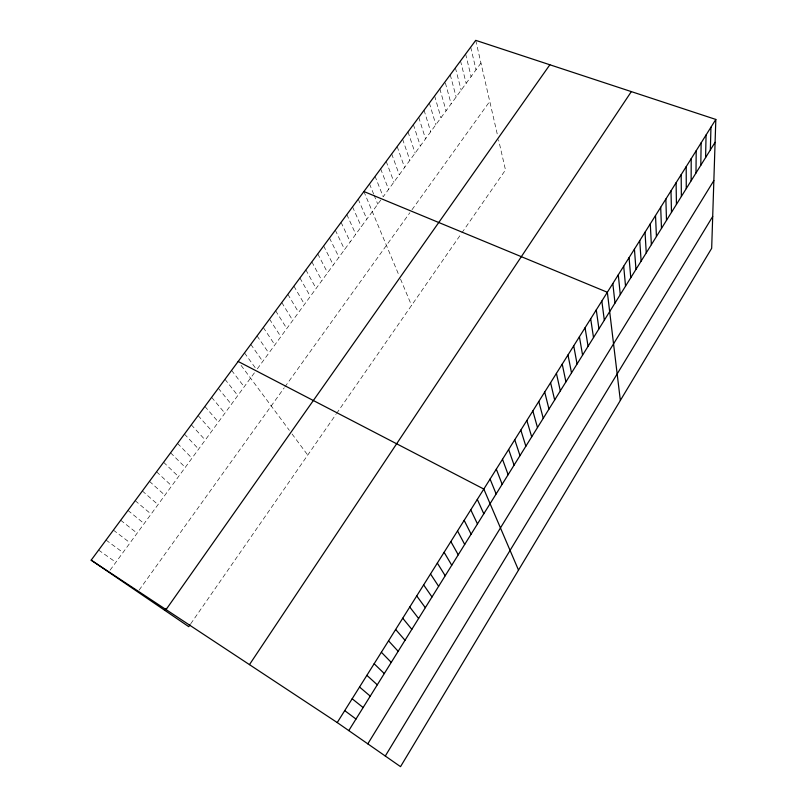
<?xml version="1.0" encoding="UTF-8"?>
<svg xmlns="http://www.w3.org/2000/svg" width="807" height="807" viewBox="0 0 807 807"><rect width="100%" height="100%" fill="white"/><g stroke="black" fill="none" stroke-linecap="round" stroke-linejoin="round"><path stroke-width="0.61" stroke-dasharray="4.04 3.03" d="M190.734 623.791L335.964 414.384M336.6 413.466L461.251 233.737M461.897 232.809L505.485 169.954L498.565 139.823M139.147 590.058L284.195 387.874M284.911 386.876L409.865 212.725M412.034 209.689L489.748 101.379M110.115 570.135L255.99 370.675M257.352 368.819L381.832 198.613M480.952 63.077L383.184 196.757L375.104 176.37M98.625 550.092L115.855 562.277M106.03 540.085L122.997 552.523M113.394 530.138L130.088 542.829M120.697 520.253L137.129 533.195M127.96 510.438L144.14 523.612M135.183 500.683L151.101 514.099M142.355 490.989L158.011 504.637M149.477 481.355L164.89 495.246M156.558 471.782L171.72 485.905M163.599 462.27L178.508 476.614M170.59 452.818L185.257 467.394M177.54 443.426L191.965 458.215M184.44 434.095L198.633 449.106M191.299 424.825L205.26 440.047M198.119 415.605L211.848 431.039M204.897 406.446L218.394 422.091M211.636 397.337L224.901 413.194M218.324 388.288L231.367 404.347M224.982 379.3L237.793 395.551M231.589 370.363L244.188 386.815M241.081 365.389L289.35 430.333M292.073 433.995L307.749 455.077M244.501 352.911L255.244 367.76M250.806 344.387L262.769 361.405M257.07 335.914L268.832 353.123M263.304 327.501L274.854 344.882M269.498 319.128L280.846 336.69M275.651 310.806L286.808 328.54M281.774 302.524L292.729 320.44M287.857 294.303L298.62 312.38M293.909 286.122L304.481 304.37M299.932 277.991L310.312 296.401M305.914 269.901L316.102 288.482M311.855 261.861L321.862 280.604M317.766 253.872L327.592 272.776M323.647 245.923L333.291 264.978M329.498 238.025L338.96 257.231M335.308 230.166L344.589 249.524M341.089 222.349L350.198 241.868M346.839 214.581L355.766 234.242M352.558 206.854L361.314 226.666M358.237 199.168L366.822 219.131M363.896 191.521L398.87 275.106M400.534 279.091L411.55 305.409M369.515 183.925L373.641 194.053M374.095 195.173L377.757 204.171M380.662 168.855L388.581 189.383M386.19 161.38L393.947 182.039M391.698 153.945L399.283 174.746M397.165 146.561L404.589 167.493M402.602 139.208L409.875 160.27M408.009 131.894L415.121 153.088M413.386 124.621L420.346 145.946M418.742 117.388L425.541 138.834M424.058 110.196L430.716 131.773M429.354 103.044L435.861 124.732M434.62 95.932L440.975 117.741M439.855 88.851L446.059 110.781M445.383 82.97L451.123 103.861M450.245 74.809L456.157 96.981M455.39 67.849L461.17 90.132M460.515 60.918L466.153 83.313M465.619 54.029L471.106 76.534M470.693 47.169L476.039 69.785M475.737 40.35L497.526 135.263"/><path stroke-width="1.21" d="M691.135 180.778L691.216 158.656M695.987 173.001L696.199 150.727M700.799 165.264L701.142 142.839M705.59 157.567L706.064 134.991M710.352 149.92L710.957 127.203M715.829 119.446L711.673 248.304L400.534 766.65L337.235 722.558L91.171 560.169L475.737 40.35L715.829 119.446L337.235 722.558M385.292 756.028L712.702 216.478M367.8 743.852L713.852 180.586M348.785 730.597L715.093 142.314M249.464 664.635L631.326 91.615M190.079 624.749L188.747 626.666L91.171 560.169M164.89 610.405L166.292 608.407M166.06 609.588L549.87 64.772M363.896 191.521L607.348 292.265L620.351 400.443M238.166 361.475L483.817 489.052L518.508 570.115M344.73 710.624L355.988 719.037M352.165 698.781L363.14 707.547M359.539 687.029L370.242 696.138M366.872 675.348L377.293 684.81M374.145 663.758L384.303 673.563M381.368 652.258L391.254 662.396M388.54 640.829L398.164 651.299M395.662 629.49L405.023 640.284M402.733 618.223L411.832 629.349M409.754 607.046L418.601 618.475M416.725 595.939L425.319 607.691M423.645 584.914L431.997 596.968M430.514 573.969L438.625 586.326M437.344 563.094L445.202 575.754M444.112 552.291L451.749 565.243M450.851 541.578L458.245 554.812M457.529 530.925L464.691 544.453M464.166 520.354L471.106 534.163M470.763 509.842L477.472 523.935M477.31 499.412L483.797 513.777M490.081 479.065L496.134 493.955M496.315 469.149L502.156 484.291M502.499 459.284L508.138 474.677M508.652 449.499L514.079 465.135M514.755 439.765L519.99 455.652M520.828 430.101L525.851 446.221M526.85 420.497L531.692 436.859M532.842 410.955L537.482 427.549M538.794 401.472L543.242 418.298M544.705 392.051L548.972 409.109M550.586 382.689L554.661 399.969M556.416 373.389L560.31 390.891M562.227 364.149L565.929 381.862M567.987 354.969L571.517 372.895M573.716 345.84L577.066 363.977M579.406 336.771L582.583 355.12M585.065 327.753L588.071 346.314M590.684 318.805L593.518 337.558M596.272 309.898L598.935 328.863M601.83 301.061L604.322 320.218M612.826 283.529L614.995 303.069M618.283 274.844L620.28 294.575M623.7 266.219L625.536 286.132M629.077 257.645L630.761 277.739M634.433 249.121L635.956 269.397M639.749 240.647L641.121 261.105M645.035 232.224L646.256 252.863M650.291 223.852L651.36 244.662M655.516 215.53L656.434 236.512M660.701 207.258L661.478 228.411M665.866 199.036L666.491 220.361M671 190.866L671.485 212.352M676.095 182.745L676.437 204.393M681.169 174.665L681.37 196.474M686.202 166.635L686.263 188.606"/></g></svg>
